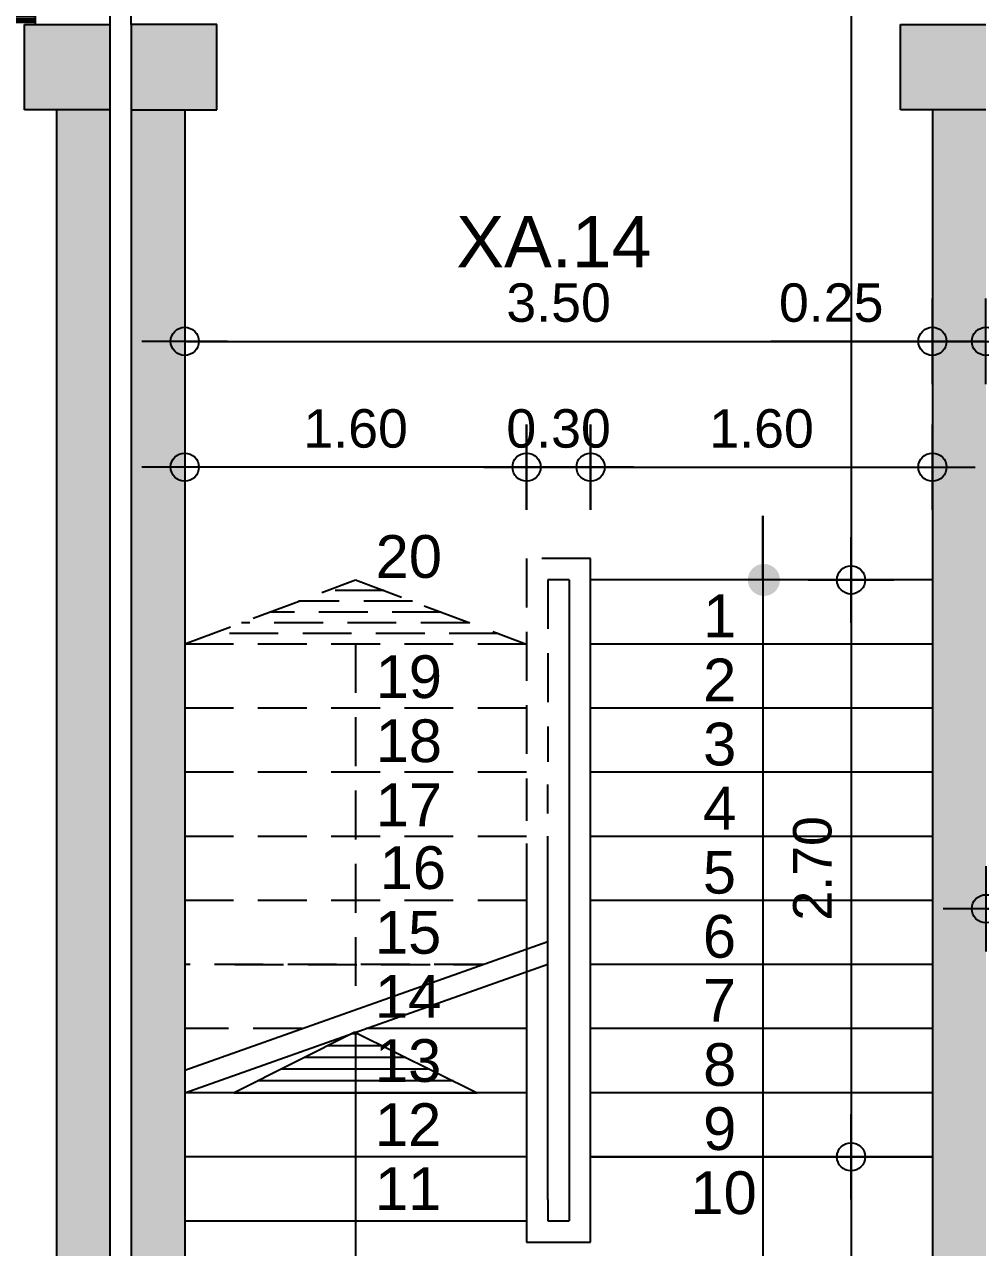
# Model space of a CAD drawing. Header units: metres. Extents: x 0 to 132, y -109 to 310.
# Drawn here: x 32.82 to 37.29, y 95.18 to 100.91 of the extents above; entities that cross this region are included whole.
import ezdxf

# ---------------------------------------------------------------- set-up
doc = ezdxf.new("R2010")
doc.units = ezdxf.units.M
doc.header["$LTSCALE"] = 0.036
doc.linetypes.add('DASHED2', pattern=[9.525, 6.35, -3.175])
doc.layers.get('Defpoints').update_dxf_attribs({"color": 252})
for name, color, linetype in [('arxitektonika', 254, 'Continuous'), ('DIMBLK', 252, 'Continuous'), ('electext', 20, 'Continuous'), ('Parathira', 252, 'Continuous')]:
    doc.layers.add(name, color=color, linetype=linetype)
doc.styles.add('COMU-N', font='arial.ttf')
doc.styles.get("Standard").update_dxf_attribs({"font": 'arial.ttf'})
doc.dimstyles.new('CADWDOT', dxfattribs={"dimscale": 0.1, "dimtxt": 1.8, "dimasz": 0.08, "dimexe": 2, "dimexo": 0, "dimgap": 0.09, "dimtad": 0, "dimrnd": 0.001, "dimzin": 0, "dimdsep": 46, "dimtxsty": 'Standard', "dimblk1": 'ARTDIM', "dimblk2": 'ARTDIM', "dimsah": 1, "dimcen": 0.09, "dimdle": 0.05, "dimse1": 1, "dimse2": 1, "dimadec": 0, "dimazin": 0, "dimtfac": 1, "dimtmove": 0, "dimatfit": 3, "dimldrblk": 'ARTDIM', "dimfxl": 2, "dimtvp": 0.9999, "dimtolj": 1, "dimtzin": 0, "dimarcsym": 0})

# ---------------------------------------------------------------- blocks, each defined once
blk = doc.blocks.new('A$C30F022F0')
at = {"layer": 'Parathira'}
for p, q in [((-0.2, -0.2), (-0.2, -0.25)), ((0, -0.25), (0, -0.2)), ((-0.2, -0.25), (0, -0.25)), ((-0.1, -0.25), (-0.15, -0.25)), ((-0.2, -1.25), (0, -1.25)), ((-0.2, -1.3), (-0.2, -1.25)), ((0, -1.25), (0.05, -1.25)), ((0, -1.25), (0, -1.3)), ((0.01, -1.25), (0.01, -1.35)), ((0.02, -1.25), (0.02, -1.35)), ((0.03, -1.25), (0.03, -1.35)), ((0.04, -1.25), (0.04, -1.35)), ((0.05, -1.25), (0.05, -2.2498)), ((0.05, -1.35), (0, -1.35)), ((0.05, -2.15), (0, -2.15)), ((0.01, -2.15), (0.01, -2.2498)), ((0.02, -2.15), (0.02, -2.2498)), ((0.03, -2.15), (0.03, -2.2498)), ((0.04, -2.15), (0.04, -2.2498)), ((0.05, -2.2498), (0, -2.2498))]:
    blk.add_line(p, q, dxfattribs=at)
blk.add_arc((-0.1058, -1.256), 1.006, 278.9092, 89.67, dxfattribs=at)
blk = doc.blocks.new('ARTDIM')
at = {"layer": 'DIMBLK'}
for p, q in [((0, -24.9975), (0, 24.9975)), ((-24.9975, 0), (24.9975, 0))]:
    blk.add_line(p, q, dxfattribs=at)
blk.add_circle((0, 0), 8.25, dxfattribs=at)
blk = doc.blocks.new('*D486')
at = {"layer": 'arxitektonika', "color": 0, "lineweight": -2}
for p, q in [((32.9682, 94.8749), (32.2109, 94.8749)), ((33.2102, 94.8749), (32.9762, 94.8749))]:
    blk.add_line(p, q, dxfattribs=at)
at = {"layer": 'Defpoints', "color": 0, "transparency": 16777216}
for p in [(32.9682, 97.2589), (33.2182, 97.2589), (32.9682, 94.8749)]:
    blk.add_point(p, dxfattribs=at)
at = {"layer": 'arxitektonika', "color": 0, "lineweight": -2, "xscale": 0.008, "yscale": 0.008, "zscale": 0.008, "rotation": 180}
blk.add_blockref('ARTDIM', (32.9682, 94.8749), dxfattribs=at)
at = {"layer": 'arxitektonika', "color": 0, "lineweight": -2, "xscale": 0.008, "yscale": 0.008, "zscale": 0.008}
blk.add_blockref('ARTDIM', (33.2182, 94.8749), dxfattribs=at)
at = {"layer": 'arxitektonika', "color": 0, "insert": (32.4942, 95.0549), "char_height": 0.18, "attachment_point": 5}
blk.add_mtext('\\A1;0.25', dxfattribs=at)
blk = doc.blocks.new('*D490')
at = {"layer": 'arxitektonika', "color": 0, "lineweight": -2}
blk.add_line((35.1602, 98.8334), (33.5762, 98.8334), dxfattribs=at)
at = {"layer": 'Defpoints', "color": 0, "transparency": 16777216}
for p in [(33.5682, 98.8334), (33.5682, 98.0054), (35.1682, 98.0054)]:
    blk.add_point(p, dxfattribs=at)
at = {"layer": 'arxitektonika', "color": 0, "lineweight": -2, "xscale": 0.008, "yscale": 0.008, "zscale": 0.008, "rotation": 180}
blk.add_blockref('ARTDIM', (33.5682, 98.8334), dxfattribs=at)
at = {"layer": 'arxitektonika', "color": 0, "lineweight": -2, "xscale": 0.008, "yscale": 0.008, "zscale": 0.008}
blk.add_blockref('ARTDIM', (35.1682, 98.8334), dxfattribs=at)
at = {"layer": 'arxitektonika', "color": 0, "insert": (34.3682, 99.0134), "char_height": 0.18, "attachment_point": 5}
blk.add_mtext('\\A1;1.60', dxfattribs=at)
blk = doc.blocks.new('*D491')
at = {"layer": 'arxitektonika', "color": 0, "lineweight": -2}
blk.add_line((35.1762, 98.8334), (35.4602, 98.8334), dxfattribs=at)
at = {"layer": 'Defpoints', "color": 0, "transparency": 16777216}
for p in [(35.4682, 98.8334), (35.1682, 98.4054), (35.4682, 98.4054)]:
    blk.add_point(p, dxfattribs=at)
at = {"layer": 'arxitektonika', "color": 0, "lineweight": -2, "xscale": 0.008, "yscale": 0.008, "zscale": 0.008, "rotation": 180}
blk.add_blockref('ARTDIM', (35.1682, 98.8334), dxfattribs=at)
at = {"layer": 'arxitektonika', "color": 0, "lineweight": -2, "xscale": 0.008, "yscale": 0.008, "zscale": 0.008}
blk.add_blockref('ARTDIM', (35.4682, 98.8334), dxfattribs=at)
at = {"layer": 'arxitektonika', "color": 0, "insert": (35.3182, 99.0134), "char_height": 0.18, "attachment_point": 5}
blk.add_mtext('\\A1;0.30', dxfattribs=at)
blk = doc.blocks.new('*D492')
at = {"layer": 'arxitektonika', "color": 0, "lineweight": -2}
blk.add_line((35.4762, 98.8334), (37.0602, 98.8334), dxfattribs=at)
at = {"layer": 'Defpoints', "color": 0, "transparency": 16777216}
for p in [(37.0682, 98.8334), (35.4682, 98.4054), (37.0682, 98.4054)]:
    blk.add_point(p, dxfattribs=at)
at = {"layer": 'arxitektonika', "color": 0, "lineweight": -2, "xscale": 0.008, "yscale": 0.008, "zscale": 0.008, "rotation": 180}
blk.add_blockref('ARTDIM', (35.4682, 98.8334), dxfattribs=at)
at = {"layer": 'arxitektonika', "color": 0, "lineweight": -2, "xscale": 0.008, "yscale": 0.008, "zscale": 0.008}
blk.add_blockref('ARTDIM', (37.0682, 98.8334), dxfattribs=at)
at = {"layer": 'arxitektonika', "color": 0, "insert": (36.2682, 99.0134), "char_height": 0.18, "attachment_point": 5}
blk.add_mtext('\\A1;1.60', dxfattribs=at)
blk = doc.blocks.new('*D493')
at = {"layer": 'arxitektonika', "color": 0, "lineweight": -2}
blk.add_line((33.5762, 99.4223), (37.0602, 99.4223), dxfattribs=at)
at = {"layer": 'Defpoints', "color": 0, "transparency": 16777216}
for p in [(33.5682, 100.5054), (37.0682, 100.5054), (37.0682, 99.4223)]:
    blk.add_point(p, dxfattribs=at)
at = {"layer": 'arxitektonika', "color": 0, "lineweight": -2, "xscale": 0.008, "yscale": 0.008, "zscale": 0.008, "rotation": 180}
blk.add_blockref('ARTDIM', (33.5682, 99.4223), dxfattribs=at)
at = {"layer": 'arxitektonika', "color": 0, "lineweight": -2, "xscale": 0.008, "yscale": 0.008, "zscale": 0.008}
blk.add_blockref('ARTDIM', (37.0682, 99.4223), dxfattribs=at)
at = {"layer": 'arxitektonika', "color": 0, "insert": (35.3182, 99.6023), "char_height": 0.18, "attachment_point": 5}
blk.add_mtext('\\A1;3.50', dxfattribs=at)
blk = doc.blocks.new('*D494')
at = {"layer": 'arxitektonika', "color": 0, "lineweight": -2}
for p, q in [((37.0682, 99.4223), (36.3109, 99.4223)), ((37.3102, 99.4223), (37.0762, 99.4223))]:
    blk.add_line(p, q, dxfattribs=at)
at = {"layer": 'Defpoints', "color": 0, "transparency": 16777216}
for p in [(37.0682, 99.4223), (37.0682, 99.2833), (37.3182, 99.2833)]:
    blk.add_point(p, dxfattribs=at)
at = {"layer": 'arxitektonika', "color": 0, "lineweight": -2, "xscale": 0.008, "yscale": 0.008, "zscale": 0.008, "rotation": 180}
blk.add_blockref('ARTDIM', (37.0682, 99.4223), dxfattribs=at)
at = {"layer": 'arxitektonika', "color": 0, "lineweight": -2, "xscale": 0.008, "yscale": 0.008, "zscale": 0.008}
blk.add_blockref('ARTDIM', (37.3182, 99.4223), dxfattribs=at)
at = {"layer": 'arxitektonika', "color": 0, "insert": (36.5942, 99.6023), "char_height": 0.18, "attachment_point": 5}
blk.add_mtext('\\A1;0.25', dxfattribs=at)
blk = doc.blocks.new('*D497')
at = {"layer": 'arxitektonika', "color": 0, "lineweight": -2}
blk.add_line((36.6869, 104.1974), (36.6869, 98.3134), dxfattribs=at)
at = {"layer": 'Defpoints', "color": 0, "transparency": 16777216}
for p in [(37.1714, 104.2054), (36.6869, 98.3054), (37.1714, 98.3054)]:
    blk.add_point(p, dxfattribs=at)
at = {"layer": 'arxitektonika', "color": 0, "lineweight": -2, "xscale": 0.008, "yscale": 0.008, "zscale": 0.008}
for p, rotation in [((36.6869, 104.2054), 90), ((36.6869, 98.3054), 270)]:
    blk.add_blockref('ARTDIM', p, dxfattribs=dict(at, rotation=rotation))
at = {"layer": 'arxitektonika', "color": 0, "insert": (36.5069, 101.2554), "char_height": 0.18, "attachment_point": 5, "rotation": 90}
blk.add_mtext('\\A1;{\\Fcomplex.shx;5.80}', dxfattribs=at)
blk = doc.blocks.new('*D498')
at = {"layer": 'arxitektonika', "color": 0, "lineweight": -2}
blk.add_line((36.6869, 98.2974), (36.6869, 95.6134), dxfattribs=at)
at = {"layer": 'Defpoints', "color": 0, "transparency": 16777216}
for p in [(37.3214, 98.3054), (36.6869, 95.6054), (37.3214, 95.6054)]:
    blk.add_point(p, dxfattribs=at)
at = {"layer": 'arxitektonika', "color": 0, "lineweight": -2, "xscale": 0.008, "yscale": 0.008, "zscale": 0.008}
for p, rotation in [((36.6869, 98.3054), 90), ((36.6869, 95.6054), 270)]:
    blk.add_blockref('ARTDIM', p, dxfattribs=dict(at, rotation=rotation))
at = {"layer": 'arxitektonika', "color": 0, "insert": (36.5069, 96.9554), "char_height": 0.18, "attachment_point": 5, "rotation": 90}
blk.add_mtext('\\A1;2.70', dxfattribs=at)
blk = doc.blocks.new('*D499')
at = {"layer": 'arxitektonika', "color": 0, "lineweight": -2}
blk.add_line((36.6869, 95.5974), (36.6869, 93.6134), dxfattribs=at)
at = {"layer": 'Defpoints', "color": 0, "transparency": 16777216}
for p in [(37.0682, 95.6054), (36.6869, 93.6054), (37.0682, 93.6054)]:
    blk.add_point(p, dxfattribs=at)
at = {"layer": 'arxitektonika', "color": 0, "lineweight": -2, "xscale": 0.008, "yscale": 0.008, "zscale": 0.008}
for p, rotation in [((36.6869, 95.6054), 90), ((36.6869, 93.6054), 270)]:
    blk.add_blockref('ARTDIM', p, dxfattribs=dict(at, rotation=rotation))
at = {"layer": 'arxitektonika', "color": 0, "insert": (36.5069, 94.6054), "char_height": 0.18, "attachment_point": 5, "rotation": 90}
blk.add_mtext('\\A1;{\\Fcomplex.shx;1.90}', dxfattribs=at)
blk = doc.blocks.new('*D517')
at = {"layer": 'arxitektonika', "color": 0, "lineweight": -2}
blk.add_line((37.3262, 96.7664), (39.1102, 96.7664), dxfattribs=at)
at = {"layer": 'Defpoints', "color": 0, "transparency": 16777216}
for p in [(39.1182, 96.7664), (37.3182, 96.6054), (39.1182, 96.6054)]:
    blk.add_point(p, dxfattribs=at)
at = {"layer": 'arxitektonika', "color": 0, "lineweight": -2, "xscale": 0.008, "yscale": 0.008, "zscale": 0.008, "rotation": 180}
blk.add_blockref('ARTDIM', (37.3182, 96.7664), dxfattribs=at)
at = {"layer": 'arxitektonika', "color": 0, "lineweight": -2, "xscale": 0.008, "yscale": 0.008, "zscale": 0.008}
blk.add_blockref('ARTDIM', (39.1182, 96.7664), dxfattribs=at)
at = {"layer": 'arxitektonika', "color": 0, "insert": (38.2182, 96.9464), "char_height": 0.18, "attachment_point": 5}
blk.add_mtext('\\A1;{\\Fcomplex.shx;1.75}', dxfattribs=at)
blk = doc.blocks.new('*D540')
at = {"layer": 'arxitektonika', "color": 0, "lineweight": -2}
blk.add_line((31.9262, 101.2009), (32.8102, 101.2009), dxfattribs=at)
at = {"layer": 'Defpoints', "color": 0, "transparency": 16777216}
for p in [(32.8182, 101.2009), (31.9182, 100.7054), (32.8182, 100.7054)]:
    blk.add_point(p, dxfattribs=at)
at = {"layer": 'arxitektonika', "color": 0, "lineweight": -2, "xscale": 0.008, "yscale": 0.008, "zscale": 0.008, "rotation": 180}
blk.add_blockref('ARTDIM', (31.9182, 101.2009), dxfattribs=at)
at = {"layer": 'arxitektonika', "color": 0, "lineweight": -2, "xscale": 0.008, "yscale": 0.008, "zscale": 0.008}
blk.add_blockref('ARTDIM', (32.8182, 101.2009), dxfattribs=at)
at = {"layer": 'arxitektonika', "color": 0, "insert": (32.3682, 101.3809), "char_height": 0.18, "attachment_point": 5}
blk.add_mtext('\\A1;0.90', dxfattribs=at)

msp = doc.modelspace()

# ---------------------------------------------------------------- hatches: boundary and pattern name
at = {"layer": 'arxitektonika'}
for points in [[(32.8182, 100.5054), (33.2182, 100.5054), (33.2182, 100.9054), (32.8182, 100.9054)], [(33.7182, 100.9054), (33.3182, 100.9054), (33.3182, 100.5054), (33.7182, 100.5054)], [(36.9182, 100.5054), (37.3182, 100.5054), (37.3182, 100.9054), (36.9182, 100.9054)], [(32.9682, 93.7054), (33.2182, 93.7054), (33.2182, 100.5054), (32.9682, 100.5054)], [(33.5682, 100.5054), (33.3182, 100.5054), (33.3182, 93.7054), (33.5682, 93.7054)], [(37.0682, 93.7054), (37.3182, 93.7054), (37.3182, 100.5054), (37.0682, 100.5054)]]:
    msp.add_hatch(color=256, dxfattribs=at).paths.add_polyline_path(points)
h = msp.add_hatch(color=256, dxfattribs=at)
h.paths.add_polyline_path([(36.2793, 98.3054), (36.2043, 98.3054, 0.414214), (36.2793, 98.2304)])
h.paths.add_polyline_path([(36.3543, 98.3054), (36.2793, 98.3054), (36.2793, 98.2304, 0.414214)])
h.paths.add_polyline_path([(36.2793, 98.3804), (36.2793, 98.3054), (36.3543, 98.3054, 0.414214)])
h.paths.add_polyline_path([(36.2793, 98.3804, 0.414214), (36.2043, 98.3054), (36.2793, 98.3054)])

# ---------------------------------------------------------------- linework, layer by layer
for p, q in [((33.2182, 104.1054), (33.2182, 100.9054)), ((33.3182, 100.9054), (33.3182, 104.1054)), ((32.8182, 100.9054), (33.2182, 100.9054)), ((32.8182, 100.5054), (32.8182, 100.9054)), ((33.2182, 100.9054), (33.2182, 100.5054)), ((33.3182, 100.9054), (33.3182, 100.5054)), ((33.7182, 100.9054), (33.3182, 100.9054)), ((33.7182, 100.5054), (33.7182, 100.9054)), ((36.9182, 100.9054), (37.3182, 100.9054)), ((36.9182, 100.5054), (36.9182, 100.9054)), ((33.2182, 100.5054), (32.8182, 100.5054)), ((32.9682, 100.5054), (32.9682, 93.7054)), ((33.2182, 100.5054), (33.2182, 93.7054)), ((33.3182, 100.5054), (33.7182, 100.5054)), ((33.3182, 100.5054), (33.3182, 93.7054)), ((33.5682, 100.5054), (33.5682, 93.7054)), ((37.3182, 100.5054), (36.9182, 100.5054)), ((37.0682, 100.5054), (37.0682, 93.7054)), ((36.2737, 98.3054), (36.2737, 98.6054)), ((36.2737, 98.6054), (36.2737, 94.6554)), ((35.4682, 95.2054), (35.4682, 98.4054)), ((35.3682, 98.3054), (35.3682, 95.3054)), ((37.0682, 98.3054), (35.4682, 98.3054)), ((37.0682, 98.0054), (35.4682, 98.0054)), ((37.0682, 97.7054), (35.4682, 97.7054)), ((37.0682, 97.4054), (35.4682, 97.4054)), ((35.2682, 97.2127), (35.2682, 97.3479)), ((35.2682, 95.4054), (35.2682, 97.1067)), ((37.0682, 97.1054), (35.4682, 97.1054)), ((35.1682, 97.0713), (35.1682, 95.2054)), ((37.0682, 96.8054), (35.4682, 96.8054)), ((33.5682, 96.0115), (35.2682, 96.6127)), ((33.5682, 95.9054), (35.2682, 96.5067)), ((34.8259, 96.5054), (34.9648, 96.5054)), ((34.9648, 96.5054), (34.9382, 96.5054)), ((37.0682, 96.5054), (35.4682, 96.5054)), ((34.3645, 96.1884), (33.799, 95.9054)), ((34.3806, 96.1804), (34.3487, 96.1804)), ((34.3645, 96.1884), (34.9373, 95.9054)), ((34.3682, 96.1884), (34.3682, 94.6554)), ((35.1682, 96.2054), (34.4164, 96.2054)), ((37.0682, 96.2054), (35.4682, 96.2054)), ((34.4919, 96.1254), (34.2387, 96.1254)), ((34.6033, 96.0704), (34.1288, 96.0704)), ((34.7146, 96.0154), (34.0189, 96.0154)), ((34.826, 95.9604), (33.909, 95.9604)), ((35.1682, 95.9054), (33.5682, 95.9054)), ((33.799, 95.9054), (34.9373, 95.9054)), ((37.0682, 95.9054), (35.4682, 95.9054)), ((35.1682, 95.6054), (33.5682, 95.6054)), ((37.0682, 95.6054), (35.4682, 95.6054)), ((35.4737, 95.6054), (37.0682, 95.6054)), ((35.2682, 95.4054), (35.2682, 95.3054)), ((33.5682, 95.3054), (35.1682, 95.3054)), ((34.3682, 95.3054), (34.3682, 95.0054)), ((35.2682, 95.3054), (35.3682, 95.3054)), ((35.1682, 95.2054), (35.4682, 95.2054))]:
    msp.add_line(p, q, dxfattribs=at)
at = {"layer": 'arxitektonika', "linetype": 'DASHED2'}
for p, q in [((35.1682, 98.4054), (35.1682, 97.1773)), ((35.4682, 98.4054), (35.1682, 98.4054)), ((33.5682, 98.0059), (34.3682, 98.3054)), ((34.3682, 98.3054), (35.1682, 98.0054)), ((35.2682, 98.3054), (35.2682, 97.4539)), ((35.3682, 98.3054), (35.2682, 98.3054)), ((34.5015, 98.2554), (34.2346, 98.2554)), ((34.6348, 98.2054), (34.1011, 98.2054)), ((34.7682, 98.1554), (33.9676, 98.1554)), ((34.9015, 98.1054), (33.834, 98.1054)), ((35.1682, 98.0054), (33.5682, 98.0054)), ((35.0348, 98.0554), (33.7005, 98.0554)), ((34.3682, 98.0054), (34.3682, 96.2944)), ((35.1682, 97.7054), (33.5682, 97.7054)), ((35.1682, 97.4054), (33.5682, 97.4054)), ((35.1682, 97.4054), (33.5682, 97.4054)), ((35.1682, 97.1054), (33.5682, 97.1054)), ((35.1682, 96.8054), (33.5682, 96.8054)), ((35.1682, 96.8054), (33.5682, 96.8054)), ((34.9648, 96.5054), (33.5682, 96.5054)), ((33.8027, 96.5054), (34.9409, 96.5054)), ((34.1166, 96.2054), (33.5682, 96.2054))]:
    msp.add_line(p, q, dxfattribs=at)

# ---------------------------------------------------------------- block references
at = {"layer": 'arxitektonika', "rotation": 90}
msp.add_blockref('A$C30F022F0', (30.6182, 100.9054), dxfattribs=at)

# ---------------------------------------------------------------- texts
at = {"layer": 'arxitektonika', "linetype": 'ByBlock', "style": 'COMU-N'}
for s, p in [('20', (34.4618, 98.3153)), ('1', (35.9947, 98.0374)), ('19', (34.4618, 97.7528)), ('2', (35.9947, 97.7374)), ('18', (34.4618, 97.4528)), ('3', (35.9947, 97.4374)), ('17', (34.4618, 97.1528)), ('4', (35.9947, 97.1374)), ('16', (34.4807, 96.8591)), ('5', (35.9935, 96.8374)), ('15', (34.4584, 96.556)), ('6', (35.9935, 96.5374)), ('14', (34.4584, 96.256)), ('7', (35.9935, 96.2374)), ('13', (34.4584, 95.956)), ('8', (35.9947, 95.9374)), ('12', (34.4584, 95.656)), ('9', (35.9947, 95.6374)), ('11', (34.4584, 95.356)), ('10', (35.9353, 95.3374))]:
    msp.add_text(s, height=0.2, rotation=360, dxfattribs=at).set_placement(p)
at = {"layer": 'electext'}
msp.add_text('XA.14', height=0.24, dxfattribs=at).set_placement((34.8394, 99.7684))

# ---------------------------------------------------------------- dimensions: what is measured, and where the dimension line sits
at = {"layer": 'arxitektonika'}
for base, p1, p2, text, picture, middle in [((36.6869, 98.3054), (37.1714, 104.2054), (37.1714, 98.3054), '{\\Fcomplex.shx;5.80}', '*D497', (36.5069, 101.2554)), ((36.6869, 93.6054), (37.0682, 95.6054), (37.0682, 93.6054), '{\\Fcomplex.shx;1.90}', '*D499', (36.5069, 94.6054))]:
    dim = msp.add_linear_dim(base=base, p1=p1, p2=p2, angle=90, text=text, dimstyle='CADWDOT', dxfattribs=at)
    dim.commit()
    dim.dimension.update_dxf_attribs({"geometry": picture, "text_midpoint": middle})
for base, p1, p2, picture, middle in [((32.8182, 101.2009), (31.9182, 100.7054), (32.8182, 100.7054), '*D540', (32.3682, 101.3809)), ((37.0682, 99.4223), (33.5682, 100.5054), (37.0682, 100.5054), '*D493', (35.3182, 99.6023)), ((33.5682, 98.8334), (35.1682, 98.0054), (33.5682, 98.0054), '*D490', (34.3682, 99.0134)), ((37.0682, 98.8334), (35.4682, 98.4054), (37.0682, 98.4054), '*D492', (36.2682, 99.0134))]:
    dim = msp.add_linear_dim(base=base, p1=p1, p2=p2, dimstyle='CADWDOT', dxfattribs=at)
    dim.commit()
    dim.dimension.update_dxf_attribs({"geometry": picture, "text_midpoint": middle})
for base, p1, p2, picture, middle in [((37.0682, 99.4223), (37.3182, 99.2833), (37.0682, 99.2833), '*D494', (36.5942, 99.4223)), ((35.4682, 98.8334), (35.1682, 98.4054), (35.4682, 98.4054), '*D491', (35.3182, 98.8334)), ((32.9682, 94.8749), (33.2182, 97.2589), (32.9682, 97.2589), '*D486', (32.4942, 94.8749))]:
    dim = msp.add_linear_dim(base=base, p1=p1, p2=p2, dimstyle='CADWDOT', dxfattribs=at)
    dim.commit()
    dim.dimension.update_dxf_attribs({"geometry": picture, "text_midpoint": middle, "dimtype": 160})
dim = msp.add_linear_dim(base=(36.6869, 95.6054), p1=(37.3214, 98.3054), p2=(37.3214, 95.6054), angle=90, dimstyle='CADWDOT', dxfattribs=at)
dim.commit()
dim.dimension.update_dxf_attribs({"geometry": '*D498', "text_midpoint": (36.5069, 96.9554)})
dim = msp.add_linear_dim(base=(39.1182, 96.7664), p1=(37.3182, 96.6054), p2=(39.1182, 96.6054), text='{\\Fcomplex.shx;1.75}', dimstyle='CADWDOT', dxfattribs=at)
dim.commit()
dim.dimension.update_dxf_attribs({"geometry": '*D517', "text_midpoint": (38.2182, 96.9464)})

doc.saveas('drawing.dxf')
